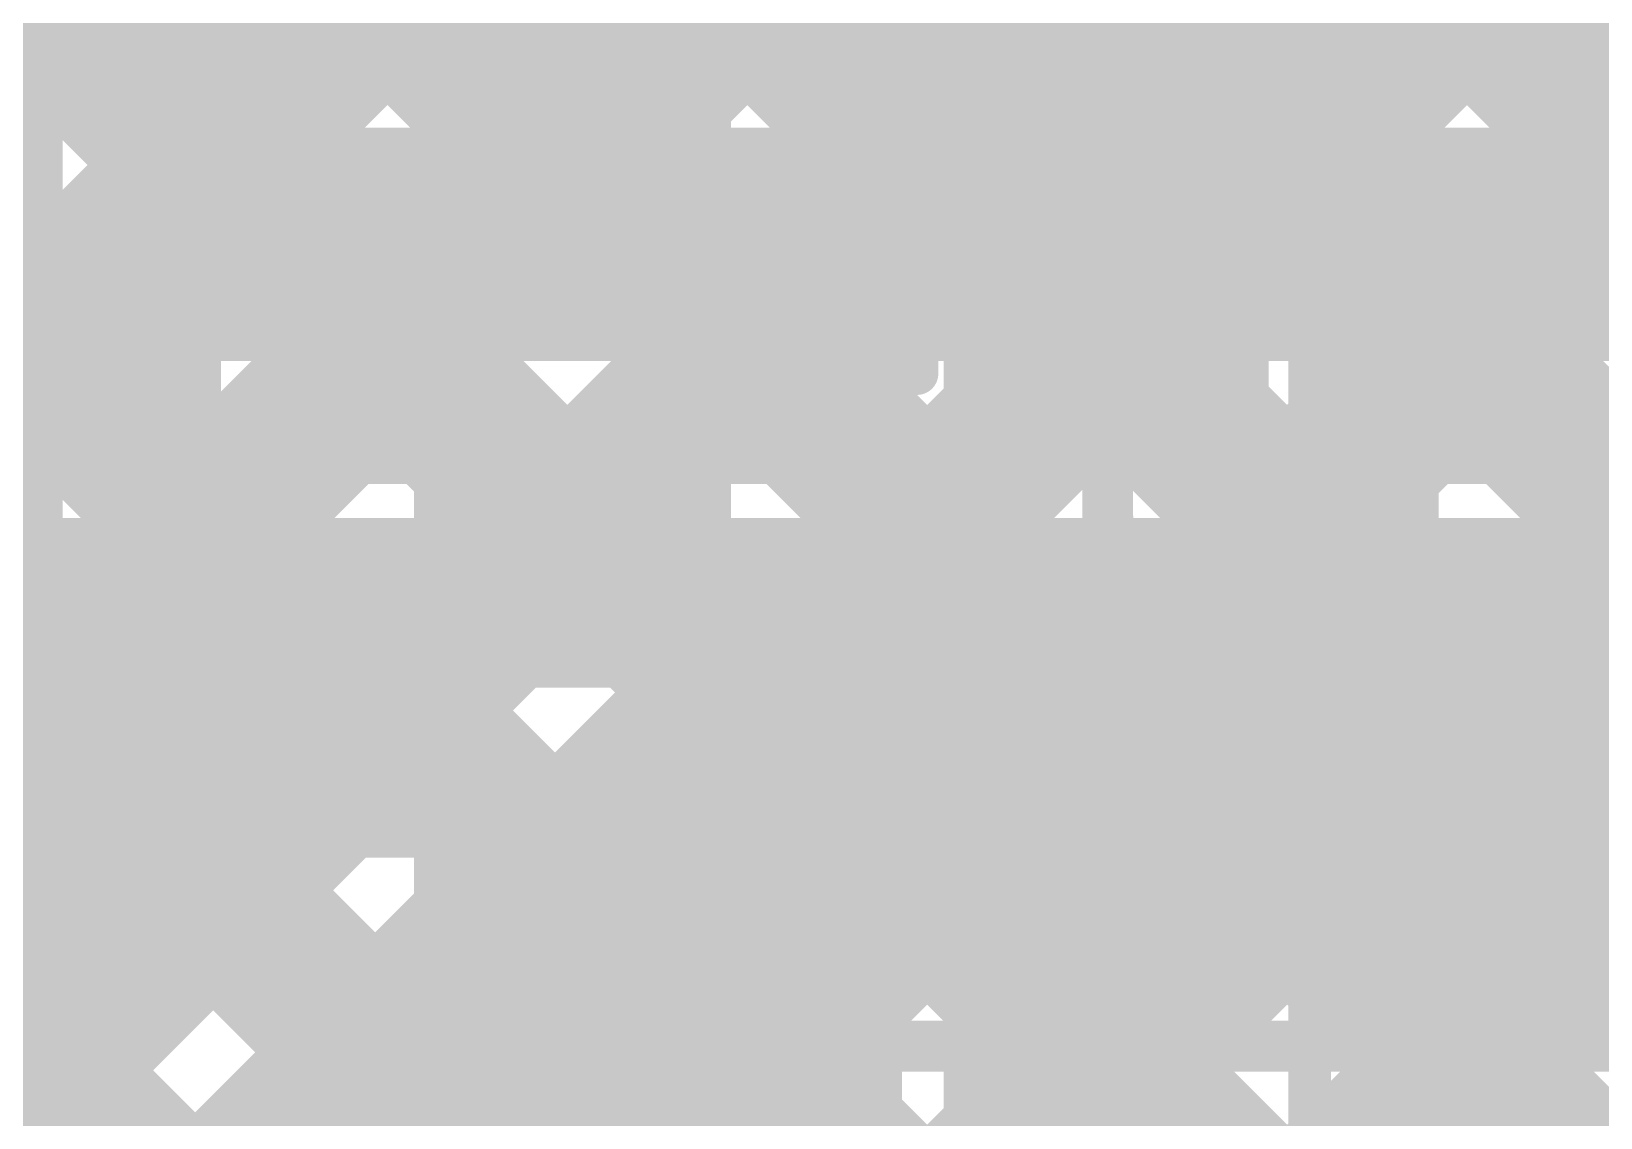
# Model space of a CAD drawing. Header units: millimetres. Extents: x 13 to 259, y -2 to 326.
# Drawn here: x 127.712 to 131.412, y 97.032 to 99.593 of the extents above; entities that cross this region are included whole.
import ezdxf

# ---------------------------------------------------------------- set-up
doc = ezdxf.new("R2010")
doc.units = ezdxf.units.MM
for name, color, linetype in [('ConnectLayer', 7, 'Continuous'), ('Mechanical14', 56, 'Continuous'), ('Mechanical8', 56, 'Continuous'), ('MidLayer2', 76, 'Continuous'), ('MidLayer3', 90, 'Continuous'), ('MidLayer4', 156, 'Continuous'), ('TopOverlay', 2, 'Continuous')]:
    doc.layers.add(name, color=color, linetype=linetype)

# ---------------------------------------------------------------- blocks, each defined once
blk = doc.blocks.new('SAMTEC_ASP_127797_01_185')
at = {"layer": 'Mechanical14', "const_width": 0.1}
for points in [[(2.8448, -4.4196), (2.2352, -4.4196)], [(2.8448, -4.5606), (2.8448, -4.4196)], [(4.1148, -4.4196), (3.5052, -4.4196)], [(3.5052, -4.5606), (3.5052, -4.4196)], [(4.1148, -4.5606), (4.1148, -4.4196)], [(5.3848, -4.4196), (4.7752, -4.4196)], [(4.7752, -4.5606), (4.7752, -4.4196)], [(2.9591, -4.5606), (2.8448, -4.5606)], [(2.9591, -4.9162), (2.9591, -4.5606)], [(3.5052, -4.5606), (3.3909, -4.5606)], [(3.3909, -4.9162), (3.3909, -4.5606)], [(4.2291, -4.5606), (4.1148, -4.5606)], [(4.2291, -4.9162), (4.2291, -4.5606)], [(4.7752, -4.5606), (4.6609, -4.5606)], [(4.6609, -4.9162), (4.6609, -4.5606)], [(2.9591, -4.6736), (2.1209, -4.6736)], [(4.2291, -4.6736), (3.3909, -4.6736)], [(5.4991, -4.6736), (4.6609, -4.6736)], [(3.3909, -4.9162), (2.9591, -4.9162)], [(4.6609, -4.9162), (4.2291, -4.9162)], [(2.9591, -5.5994), (2.9591, -5.2438)], [(3.3909, -5.2438), (2.9591, -5.2438)], [(3.3909, -5.5994), (3.3909, -5.2438)], [(4.2291, -5.5994), (4.2291, -5.2438)], [(4.6609, -5.2438), (4.2291, -5.2438)], [(4.6609, -5.5994), (4.6609, -5.2438)], [(2.9591, -5.4864), (2.1209, -5.4864)], [(2.9591, -5.4864), (2.1209, -5.4864)], [(4.2291, -5.4864), (3.3909, -5.4864)], [(4.2291, -5.4864), (3.3909, -5.4864)], [(5.4991, -5.4864), (4.6609, -5.4864)], [(5.4991, -5.4864), (4.6609, -5.4864)], [(2.8448, -5.7404), (2.8448, -5.5994)], [(2.9591, -5.5994), (2.8448, -5.5994)], [(3.5052, -5.5994), (3.3909, -5.5994)], [(3.5052, -5.7404), (3.5052, -5.5994)], [(4.1148, -5.7404), (4.1148, -5.5994)], [(4.2291, -5.5994), (4.1148, -5.5994)], [(4.7752, -5.5994), (4.6609, -5.5994)], [(4.7752, -5.7404), (4.7752, -5.5994)], [(2.8448, -5.7404), (2.2352, -5.7404)], [(2.8448, -5.7404), (2.2352, -5.7404)], [(4.1148, -5.7404), (3.5052, -5.7404)], [(4.1148, -5.7404), (3.5052, -5.7404)], [(5.3848, -5.7404), (4.7752, -5.7404)], [(5.3848, -5.7404), (4.7752, -5.7404)], [(2.8194, -6.1722), (2.2606, -6.1722)], [(2.8194, -6.1722), (2.2606, -6.1722)], [(5.3594, -6.1722), (4.8006, -6.1722)], [(5.3594, -6.1722), (4.8006, -6.1722)], [(3.0734, -7.0866), (3.0734, -6.4262)], [(3.0734, -7.0866), (3.0734, -6.4262)], [(4.5466, -7.0866), (4.5466, -6.4262)], [(4.5466, -7.0866), (4.5466, -6.4262)], [(4.2926, -7.3406), (3.3274, -7.3406)], [(4.2926, -7.3406), (3.3274, -7.3406)]]:
    blk.add_lwpolyline(points, dxfattribs=at)
at = {"layer": 'Mechanical14', "const_width": 0.05}
for points in [[(2.8198, -4.4196, 1), (2.8698, -4.4196, 1)], [(2.8198, -4.4196, 1), (2.8698, -4.4196, 1)], [(3.4802, -4.4196, 1), (3.5302, -4.4196, 1)], [(3.4802, -4.4196, 1), (3.5302, -4.4196, 1)], [(4.0898, -4.4196, 1), (4.1398, -4.4196, 1)], [(4.0898, -4.4196, 1), (4.1398, -4.4196, 1)], [(4.7502, -4.4196, 1), (4.8002, -4.4196, 1)], [(4.7502, -4.4196, 1), (4.8002, -4.4196, 1)], [(2.8198, -4.5606, 1), (2.8698, -4.5606, 1)], [(2.8198, -4.5606, 1), (2.8698, -4.5606, 1)], [(2.9341, -4.5606, 1), (2.9841, -4.5606, 1)], [(2.9341, -4.5606, 1), (2.9841, -4.5606, 1)], [(3.3659, -4.5606, 1), (3.4159, -4.5606, 1)], [(3.3659, -4.5606, 1), (3.4159, -4.5606, 1)], [(3.4802, -4.5606, 1), (3.5302, -4.5606, 1)], [(3.4802, -4.5606, 1), (3.5302, -4.5606, 1)], [(4.0898, -4.5606, 1), (4.1398, -4.5606, 1)], [(4.0898, -4.5606, 1), (4.1398, -4.5606, 1)], [(4.2041, -4.5606, 1), (4.2541, -4.5606, 1)], [(4.2041, -4.5606, 1), (4.2541, -4.5606, 1)], [(4.6359, -4.5606, 1), (4.6859, -4.5606, 1)], [(4.6359, -4.5606, 1), (4.6859, -4.5606, 1)], [(4.7502, -4.5606, 1), (4.8002, -4.5606, 1)], [(4.7502, -4.5606, 1), (4.8002, -4.5606, 1)], [(2.9341, -4.6736, 1), (2.9841, -4.6736, 1)], [(3.3659, -4.6736, 1), (3.4159, -4.6736, 1)], [(4.2041, -4.6736, 1), (4.2541, -4.6736, 1)], [(4.6359, -4.6736, 1), (4.6859, -4.6736, 1)], [(2.9341, -4.9162, 1), (2.9841, -4.9162, 1)], [(2.9341, -4.9162, 1), (2.9841, -4.9162, 1)], [(3.3659, -4.9162, 1), (3.4159, -4.9162, 1)], [(3.3659, -4.9162, 1), (3.4159, -4.9162, 1)], [(4.2041, -4.9162, 1), (4.2541, -4.9162, 1)], [(4.2041, -4.9162, 1), (4.2541, -4.9162, 1)], [(4.6359, -4.9162, 1), (4.6859, -4.9162, 1)], [(4.6359, -4.9162, 1), (4.6859, -4.9162, 1)], [(2.9341, -5.2438, 1), (2.9841, -5.2438, 1)], [(2.9341, -5.2438, 1), (2.9841, -5.2438, 1)], [(3.3659, -5.2438, 1), (3.4159, -5.2438, 1)], [(3.3659, -5.2438, 1), (3.4159, -5.2438, 1)], [(4.2041, -5.2438, 1), (4.2541, -5.2438, 1)], [(4.2041, -5.2438, 1), (4.2541, -5.2438, 1)], [(4.6359, -5.2438, 1), (4.6859, -5.2438, 1)], [(4.6359, -5.2438, 1), (4.6859, -5.2438, 1)], [(2.9341, -5.4864, 1), (2.9841, -5.4864, 1)], [(2.9341, -5.4864, 1), (2.9841, -5.4864, 1)], [(3.3659, -5.4864, 1), (3.4159, -5.4864, 1)], [(3.3659, -5.4864, 1), (3.4159, -5.4864, 1)], [(4.2041, -5.4864, 1), (4.2541, -5.4864, 1)], [(4.2041, -5.4864, 1), (4.2541, -5.4864, 1)], [(4.6359, -5.4864, 1), (4.6859, -5.4864, 1)], [(4.6359, -5.4864, 1), (4.6859, -5.4864, 1)], [(2.8198, -5.5994, 1), (2.8698, -5.5994, 1)], [(2.8198, -5.5994, 1), (2.8698, -5.5994, 1)], [(2.9341, -5.5994, 1), (2.9841, -5.5994, 1)], [(2.9341, -5.5994, 1), (2.9841, -5.5994, 1)], [(3.3659, -5.5994, 1), (3.4159, -5.5994, 1)], [(3.3659, -5.5994, 1), (3.4159, -5.5994, 1)], [(3.4802, -5.5994, 1), (3.5302, -5.5994, 1)], [(3.4802, -5.5994, 1), (3.5302, -5.5994, 1)], [(4.0898, -5.5994, 1), (4.1398, -5.5994, 1)], [(4.0898, -5.5994, 1), (4.1398, -5.5994, 1)], [(4.2041, -5.5994, 1), (4.2541, -5.5994, 1)], [(4.2041, -5.5994, 1), (4.2541, -5.5994, 1)], [(4.6359, -5.5994, 1), (4.6859, -5.5994, 1)], [(4.6359, -5.5994, 1), (4.6859, -5.5994, 1)], [(4.7502, -5.5994, 1), (4.8002, -5.5994, 1)], [(4.7502, -5.5994, 1), (4.8002, -5.5994, 1)], [(2.8198, -5.7404, 1), (2.8698, -5.7404, 1)], [(2.8198, -5.7404, 1), (2.8698, -5.7404, 1)], [(2.8198, -5.7404, 1), (2.8698, -5.7404, 1)], [(3.4802, -5.7404, 1), (3.5302, -5.7404, 1)], [(3.4802, -5.7404, 1), (3.5302, -5.7404, 1)], [(3.4802, -5.7404, 1), (3.5302, -5.7404, 1)], [(4.0898, -5.7404, 1), (4.1398, -5.7404, 1)], [(4.0898, -5.7404, 1), (4.1398, -5.7404, 1)], [(4.0898, -5.7404, 1), (4.1398, -5.7404, 1)], [(4.7502, -5.7404, 1), (4.8002, -5.7404, 1)], [(4.7502, -5.7404, 1), (4.8002, -5.7404, 1)], [(4.7502, -5.7404, 1), (4.8002, -5.7404, 1)], [(2.7944, -6.1722, 1), (2.8444, -6.1722, 1)], [(2.7944, -6.1722, 1), (2.8444, -6.1722, 1)], [(2.7944, -6.1722, 1), (2.8444, -6.1722, 1)], [(2.7944, -6.1722, 1), (2.8444, -6.1722, 1)], [(4.7756, -6.1722, 1), (4.8256, -6.1722, 1)], [(4.7756, -6.1722, 1), (4.8256, -6.1722, 1)], [(4.7756, -6.1722, 1), (4.8256, -6.1722, 1)], [(4.7756, -6.1722, 1), (4.8256, -6.1722, 1)], [(3.0484, -6.4262, 1), (3.0984, -6.4262, 1)], [(3.0484, -6.4262, 1), (3.0984, -6.4262, 1)], [(3.0484, -6.4262, 1), (3.0984, -6.4262, 1)], [(3.0484, -6.4262, 1), (3.0984, -6.4262, 1)], [(4.5216, -6.4262, 1), (4.5716, -6.4262, 1)], [(4.5216, -6.4262, 1), (4.5716, -6.4262, 1)], [(4.5216, -6.4262, 1), (4.5716, -6.4262, 1)], [(4.5216, -6.4262, 1), (4.5716, -6.4262, 1)], [(3.0484, -7.0866, 1), (3.0984, -7.0866, 1)], [(3.0484, -7.0866, 1), (3.0984, -7.0866, 1)], [(3.0484, -7.0866, 1), (3.0984, -7.0866, 1)], [(4.5216, -7.0866, 1), (4.5716, -7.0866, 1)], [(4.5216, -7.0866, 1), (4.5716, -7.0866, 1)], [(4.5216, -7.0866, 1), (4.5716, -7.0866, 1)], [(3.3024, -7.3406, 1), (3.3524, -7.3406, 1)], [(3.3024, -7.3406, 1), (3.3524, -7.3406, 1)], [(3.3024, -7.3406, 1), (3.3524, -7.3406, 1)], [(4.2676, -7.3406, 1), (4.3176, -7.3406, 1)], [(4.2676, -7.3406, 1), (4.3176, -7.3406, 1)], [(4.2676, -7.3406, 1), (4.3176, -7.3406, 1)]]:
    blk.add_lwpolyline(points, format="xyb", close=True, dxfattribs=at)
at = {"layer": 'Mechanical14', "const_width": 0.1}
for points in [[(2.8194, -6.1722, -0.414214), (3.0734, -6.4262)], [(2.8194, -6.1722, -0.414214), (3.0734, -6.4262)], [(4.5466, -6.4262, -0.414214), (4.8006, -6.1722)], [(4.5466, -6.4262, -0.414214), (4.8006, -6.1722)], [(3.3274, -7.3406, -0.414214), (3.0734, -7.0866)], [(4.5466, -7.0866, -0.414214), (4.2926, -7.3406)]]:
    blk.add_lwpolyline(points, format="xyb", dxfattribs=at)
at = {"layer": 'Mechanical8', "const_width": 0.1}
for points in [[(3.175, -4.175), (3.175, -3.175)], [(4.445, -4.175), (4.445, -3.175)]]:
    blk.add_lwpolyline(points, dxfattribs=at)
at = {"layer": 'Mechanical8', "const_width": 0.05}
for points in [[(3.15, -4.175, 1), (3.2, -4.175, 1)], [(4.42, -4.175, 1), (4.47, -4.175, 1)]]:
    blk.add_lwpolyline(points, format="xyb", close=True, dxfattribs=at)
at = {"layer": 'TopOverlay', "const_width": 0.2}
for points in [[(2.8194, -6.1722), (2.2606, -6.1722)], [(2.8194, -6.1722), (2.2606, -6.1722)], [(5.3594, -6.1722), (4.8006, -6.1722)], [(5.3594, -6.1722), (4.8006, -6.1722)], [(3.0734, -7.0866), (3.0734, -6.4262)], [(3.0734, -7.0866), (3.0734, -6.4262)], [(4.5466, -7.0866), (4.5466, -6.4262)], [(4.5466, -7.0866), (4.5466, -6.4262)], [(4.2926, -7.3406), (3.3274, -7.3406)], [(4.2926, -7.3406), (3.3274, -7.3406)]]:
    blk.add_lwpolyline(points, dxfattribs=at)
at = {"layer": 'TopOverlay', "const_width": 0.1}
for points in [[(2.7694, -6.1722, 1), (2.8694, -6.1722, 1)], [(2.7694, -6.1722, 1), (2.8694, -6.1722, 1)], [(2.7694, -6.1722, 1), (2.8694, -6.1722, 1)], [(2.7694, -6.1722, 1), (2.8694, -6.1722, 1)], [(4.7506, -6.1722, 1), (4.8506, -6.1722, 1)], [(4.7506, -6.1722, 1), (4.8506, -6.1722, 1)], [(4.7506, -6.1722, 1), (4.8506, -6.1722, 1)], [(4.7506, -6.1722, 1), (4.8506, -6.1722, 1)], [(3.0234, -6.4262, 1), (3.1234, -6.4262, 1)], [(3.0234, -6.4262, 1), (3.1234, -6.4262, 1)], [(3.0234, -6.4262, 1), (3.1234, -6.4262, 1)], [(3.0234, -6.4262, 1), (3.1234, -6.4262, 1)], [(4.4966, -6.4262, 1), (4.5966, -6.4262, 1)], [(4.4966, -6.4262, 1), (4.5966, -6.4262, 1)], [(4.4966, -6.4262, 1), (4.5966, -6.4262, 1)], [(4.4966, -6.4262, 1), (4.5966, -6.4262, 1)], [(3.0234, -7.0866, 1), (3.1234, -7.0866, 1)], [(3.0234, -7.0866, 1), (3.1234, -7.0866, 1)], [(3.0234, -7.0866, 1), (3.1234, -7.0866, 1)], [(4.4966, -7.0866, 1), (4.5966, -7.0866, 1)], [(4.4966, -7.0866, 1), (4.5966, -7.0866, 1)], [(4.4966, -7.0866, 1), (4.5966, -7.0866, 1)], [(3.2774, -7.3406, 1), (3.3774, -7.3406, 1)], [(3.2774, -7.3406, 1), (3.3774, -7.3406, 1)], [(3.2774, -7.3406, 1), (3.3774, -7.3406, 1)], [(4.2426, -7.3406, 1), (4.3426, -7.3406, 1)], [(4.2426, -7.3406, 1), (4.3426, -7.3406, 1)], [(4.2426, -7.3406, 1), (4.3426, -7.3406, 1)]]:
    blk.add_lwpolyline(points, format="xyb", close=True, dxfattribs=at)
at = {"layer": 'TopOverlay', "const_width": 0.2}
for points in [[(2.8194, -6.1722, -0.414214), (3.0734, -6.4262)], [(2.8194, -6.1722, -0.414214), (3.0734, -6.4262)], [(4.5466, -6.4262, -0.414214), (4.8006, -6.1722)], [(4.5466, -6.4262, -0.414214), (4.8006, -6.1722)], [(3.3274, -7.3406, -0.414214), (3.0734, -7.0866)], [(4.5466, -7.0866, -0.414214), (4.2926, -7.3406)]]:
    blk.add_lwpolyline(points, format="xyb", dxfattribs=at)

msp = doc.modelspace()

# ---------------------------------------------------------------- linework, layer by layer
at = {"layer": 'ConnectLayer', "const_width": 0.4}
for points in [[(113.7423, 113.6628), (136.8298, 90.5753)], [(113.8263, 113.5788), (136.8298, 90.5753)], [(119.5756, 109.5265), (131.9867, 97.1154)], [(119.6109, 109.4913), (131.9867, 97.1154)], [(120.6926, 109.258), (131.7522, 98.1985)], [(120.6926, 109.258), (131.7522, 98.1985)], [(119.1489, 109.1047), (131.6365, 96.6171)], [(119.1489, 109.1047), (131.6365, 96.6171)], [(119.4472, 107.1093), (130.0871, 96.4695)], [(119.4472, 107.1093), (130.0871, 96.4695)], [(125.8138, 104.9855), (132.3858, 98.4134)], [(125.8138, 104.9855), (132.3858, 98.4134)], [(126.7, 104.0992), (131.6369, 99.1623)], [(105.6198, 77.6184), (131.7941, 103.7927)], [(105.6198, 77.6184), (131.7941, 103.7927)], [(126.7, 98.6987), (131.7941, 103.7927)], [(99.7316, 70.8816), (132.5598, 103.7099)], [(99.7316, 70.8816), (132.5598, 103.7099)], [(107.5867, 77.8882), (133.3283, 103.6298)], [(107.5867, 77.8882), (133.3283, 103.6298)], [(126.7, 103.2506), (131.7522, 98.1985)], [(126.7, 97.8502), (131.6488, 102.7989)], [(126.7, 102.4021), (131.9867, 97.1154)], [(126.7, 97.0016), (132.0582, 102.3598)], [(126.7, 101.5536), (131.6365, 96.6171)], [(126.5618, 96.0148), (131.7968, 101.2498)], [(126.5618, 96.0148), (131.7968, 101.2498)], [(126.7, 96.1531), (131.7968, 101.2499)], [(126.7, 100.7051), (131.3276, 96.0775)], [(127.2893, 95.8939), (131.6499, 100.2544)], [(127.2894, 95.8938), (131.6499, 100.2543)], [(127.2894, 95.8938), (131.6499, 100.2543)], [(125.6334, 100.0746), (129.9478, 95.7603)], [(125.6334, 100.0746), (129.9478, 95.7603)], [(124.8804, 99.9791), (131.7474, 93.1121)], [(124.8804, 99.9791), (131.7474, 93.1121)], [(125.2764, 92.1839), (133.0696, 99.977)], [(125.2764, 92.1839), (133.0696, 99.977)], [(126.7, 99.8565), (130.0871, 96.4695)], [(110.1135, 77.8695), (132.0626, 99.8185)], [(110.1135, 77.8695), (132.0626, 99.8185)], [(127.197, 94.953), (132.0625, 99.8185)], [(127.9128, 99.0157), (128.0628, 99.1657)], [(128.0628, 99.1657), (132.8581, 99.1657)], [(128.2394, 99.1657), (128.3894, 99.0157)], [(128.7142, 99.0157), (128.8642, 99.1657)], [(129.0879, 99.1657), (129.2379, 99.0157)], [(129.5627, 99.0157), (129.7127, 99.1657)], [(129.9364, 99.1657), (130.0864, 99.0157)], [(130.4112, 99.0157), (130.5612, 99.1657)], [(130.785, 99.1657), (130.935, 99.0157)], [(131.2598, 99.0157), (131.4098, 99.1657)], [(126.7, 99.008), (129.9478, 95.7603)], [(127.9128, 99.0157), (132.9136, 99.0157)], [(127.6213, 94.5288), (131.7995, 98.707)], [(127.6213, 94.5288), (131.7995, 98.707)], [(112.0485, 82.35), (127.9435, 98.245)], [(114.594, 82.35), (130.489, 98.245)], [(125.2764, 92.1838), (131.3376, 98.245)], [(126.55, 98.245), (131.7907, 98.245)], [(126.5618, 96.0148), (128.792, 98.245)], [(126.6145, 98.245), (131.7474, 93.1121)], [(127.2894, 95.8938), (129.6405, 98.245)], [(127.463, 98.245), (129.9478, 95.7603)], [(128.3116, 98.245), (130.0871, 96.4695)], [(129.1601, 98.245), (131.7498, 95.6553)], [(130.0086, 98.245), (131.6365, 96.6171)], [(130.8571, 98.245), (131.9867, 97.1154)], [(126.2385, 96.54), (127.8842, 98.1857)], [(126.7, 98.1595), (130.0548, 94.8047)], [(126.7031, 96.54), (128.3489, 98.1857)], [(127.4929, 98.1857), (128.3489, 98.1857)], [(127.5223, 98.1857), (127.9356, 97.7725)], [(127.2606, 95.9237), (129.2326, 97.8957)], [(127.2894, 95.8938), (129.2912, 97.8957)], [(129.2326, 97.8957), (131.6372, 97.8957)], [(129.5094, 97.8957), (129.8051, 97.6)], [(129.8441, 97.6), (130.1398, 97.8957)], [(130.3579, 97.8957), (130.6536, 97.6)], [(130.6926, 97.6), (130.9883, 97.8957)], [(131.2064, 97.8957), (131.5021, 97.6)], [(130.5511, 96.6101), (131.6509, 97.7098)], [(130.5512, 96.6101), (131.6509, 97.7098)], [(130.5512, 96.6101), (131.6509, 97.7098)], [(130.5512, 96.6101), (131.6509, 97.7098)], [(131.5411, 97.6), (131.6509, 97.7098)], [(128.9468, 97.6098), (129.1955, 97.3611)], [(129.6, 97.6), (131.6886, 97.6)], [(127.4319, 95.5976), (129.3167, 97.4824)], [(128.5225, 97.1856), (128.7712, 96.9368)]]:
    msp.add_lwpolyline(points, dxfattribs=at)
at = {"layer": 'ConnectLayer', "const_width": 0.2}
for points in [[(127.9628, 99.1657, 1), (128.1628, 99.1657, 1)], [(127.9628, 99.1657, 1), (128.1628, 99.1657, 1)], [(128.1394, 99.1657, 1), (128.3394, 99.1657, 1)], [(128.7642, 99.1657, 1), (128.9642, 99.1657, 1)], [(128.9879, 99.1657, 1), (129.1879, 99.1657, 1)], [(129.6127, 99.1657, 1), (129.8127, 99.1657, 1)], [(129.8364, 99.1657, 1), (130.0364, 99.1657, 1)], [(130.4612, 99.1657, 1), (130.6612, 99.1657, 1)], [(130.685, 99.1657, 1), (130.885, 99.1657, 1)], [(131.3098, 99.1657, 1), (131.5098, 99.1657, 1)], [(127.8128, 99.0157, 1), (128.0128, 99.0157, 1)], [(127.8128, 99.0157, 1), (128.0128, 99.0157, 1)], [(128.2894, 99.0157, 1), (128.4894, 99.0157, 1)], [(128.6142, 99.0157, 1), (128.8142, 99.0157, 1)], [(129.1379, 99.0157, 1), (129.3379, 99.0157, 1)], [(129.4627, 99.0157, 1), (129.6627, 99.0157, 1)], [(129.9864, 99.0157, 1), (130.1864, 99.0157, 1)], [(130.3112, 99.0157, 1), (130.5112, 99.0157, 1)], [(130.835, 99.0157, 1), (131.035, 99.0157, 1)], [(131.1598, 99.0157, 1), (131.3598, 99.0157, 1)], [(127.8435, 98.245, 1), (128.0435, 98.245, 1)], [(128.2116, 98.245, 1), (128.4116, 98.245, 1)], [(128.692, 98.245, 1), (128.892, 98.245, 1)], [(129.0601, 98.245, 1), (129.2601, 98.245, 1)], [(129.5405, 98.245, 1), (129.7405, 98.245, 1)], [(129.9086, 98.245, 1), (130.1086, 98.245, 1)], [(130.389, 98.245, 1), (130.589, 98.245, 1)], [(130.7571, 98.245, 1), (130.9571, 98.245, 1)], [(131.2376, 98.245, 1), (131.4376, 98.245, 1)], [(127.4223, 98.1857, 1), (127.6223, 98.1857, 1)], [(127.7842, 98.1857, 1), (127.9842, 98.1857, 1)], [(128.2489, 98.1857, 1), (128.4489, 98.1857, 1)], [(128.2489, 98.1857, 1), (128.4489, 98.1857, 1)], [(129.1327, 97.8957, 1), (129.3326, 97.8957, 1)], [(129.1327, 97.8957, 1), (129.3326, 97.8957, 1)], [(129.1912, 97.8957, 1), (129.3912, 97.8957, 1)], [(129.4094, 97.8957, 1), (129.6094, 97.8957, 1)], [(130.0398, 97.8957, 1), (130.2398, 97.8957, 1)], [(130.2579, 97.8957, 1), (130.4579, 97.8957, 1)], [(130.8883, 97.8957, 1), (131.0883, 97.8957, 1)], [(131.1064, 97.8957, 1), (131.3064, 97.8957, 1)], [(127.8356, 97.7725, 1), (128.0356, 97.7725, 1)], [(128.8468, 97.6098, 1), (129.0468, 97.6098, 1)], [(129.5, 97.6, 1), (129.7, 97.6, 1)], [(129.5, 97.6, 1), (129.7, 97.6, 1)], [(129.5, 97.6, 1), (129.7, 97.6, 1)], [(129.7051, 97.6, 1), (129.9051, 97.6, 1)], [(129.7441, 97.6, 1), (129.9441, 97.6, 1)], [(130.5536, 97.6, 1), (130.7536, 97.6, 1)], [(130.5926, 97.6, 1), (130.7926, 97.6, 1)], [(131.4021, 97.6, 1), (131.6021, 97.6, 1)], [(131.4411, 97.6, 1), (131.6411, 97.6, 1)], [(129.2167, 97.4824, 1), (129.4167, 97.4824, 1)], [(129.2167, 97.4824, 1), (129.4167, 97.4824, 1)], [(129.2172, 97.4829, 1), (129.4172, 97.4829, 1)], [(129.0955, 97.3611, 1), (129.2955, 97.3611, 1)], [(128.4225, 97.1856, 1), (128.6225, 97.1856, 1)], [(128.6712, 96.9368, 1), (128.8712, 96.9368, 1)]]:
    msp.add_lwpolyline(points, format="xyb", close=True, dxfattribs=at)
at = {"layer": 'ConnectLayer', "const_width": 0.4}
for points in [[(129.3167, 97.4824, -0.199374), (129.6, 97.6)], [(129.3172, 97.4829, -0.198912), (129.6, 97.6)]]:
    msp.add_lwpolyline(points, format="xyb", dxfattribs=at)
at = {"layer": 'MidLayer2', "const_width": 0.12}
for points in [[(128.6739, 97.0917), (128.6739, 99.9797)], [(129.3019, 97.0917), (129.3019, 99.9797)], [(130.5699, 98.6157), (130.5699, 99.9797)], [(127.7259, 96.9317), (127.7259, 99.8197)], [(128.3539, 96.9317), (128.3539, 99.8197)], [(129.6219, 96.9317), (129.6219, 99.8197)], [(130.2499, 98.4557), (130.2499, 99.8197)], [(130.5699, 98.6157), (134.3619, 98.6157)], [(130.4099, 98.2957), (134.2294, 98.2957)], [(128.6739, 97.0917), (129.3019, 97.0917)]]:
    msp.add_lwpolyline(points, dxfattribs=at)
at = {"layer": 'MidLayer2', "const_width": 0.06}
for points in [[(130.5399, 98.6157, 1), (130.5999, 98.6157, 1)], [(130.5399, 98.6157, 1), (130.5999, 98.6157, 1)], [(130.2199, 98.4557, 1), (130.2799, 98.4557, 1)], [(130.2199, 98.4557, 1), (130.2799, 98.4557, 1)], [(130.3799, 98.2957, 1), (130.4399, 98.2957, 1)], [(130.3799, 98.2957, 1), (130.4399, 98.2957, 1)], [(128.6439, 97.0917, 1), (128.7039, 97.0917, 1)], [(128.6439, 97.0917, 1), (128.7039, 97.0917, 1)], [(129.2719, 97.0917, 1), (129.3319, 97.0917, 1)], [(129.2719, 97.0917, 1), (129.3319, 97.0917, 1)]]:
    msp.add_lwpolyline(points, format="xyb", close=True, dxfattribs=at)
at = {"layer": 'MidLayer2', "const_width": 0.12}
msp.add_lwpolyline([(130.4099, 98.2957, -0.414214), (130.2499, 98.4557)], format="xyb", dxfattribs=at)
at = {"layer": 'MidLayer3'}
for points, const_width in [([(126.0452, 97.735), (127.8909, 99.5807)], 0.15), ([(127.8909, 99.5807), (133.03, 99.5807)], 0.15), ([(127.321, 98.6007), (133.6377, 98.6007)], 0.15), ([(126.875, 96.125), (129.0608, 98.3107)], 0.15), ([(129.0608, 98.3107), (134.1608, 98.3107)], 0.15), ([(120.7, 88.3), (129.6, 97.2)], 0.12), ([(129.6, 97.2), (133.6862, 97.2)], 0.12)]:
    msp.add_lwpolyline(points, dxfattribs=dict(at, const_width=const_width))
for points, const_width in [([(127.8534, 99.5807, 1), (127.9284, 99.5807, 1)], 0.075), ([(127.8534, 99.5807, 1), (127.9284, 99.5807, 1)], 0.075), ([(129.0232, 98.3107, 1), (129.0983, 98.3107, 1)], 0.075), ([(129.0232, 98.3107, 1), (129.0983, 98.3107, 1)], 0.075), ([(129.57, 97.2, 1), (129.63, 97.2, 1)], 0.06), ([(129.57, 97.2, 1), (129.63, 97.2, 1)], 0.06)]:
    msp.add_lwpolyline(points, format="xyb", close=True, dxfattribs=dict(at, const_width=const_width))
at = {"layer": 'MidLayer4', "const_width": 0.12}
for points in [[(127.1808, 98.1485), (129.4255, 98.1485)], [(129.4255, 98.1485), (130.0251, 97.5489)], [(127.0208, 97.8285), (129.2929, 97.8285)], [(129.2929, 97.8285), (129.7051, 97.4164)], [(130.0251, 95.0837), (130.0251, 97.5489)], [(129.7051, 95.2437), (129.7051, 97.4164)]]:
    msp.add_lwpolyline(points, dxfattribs=at)
at = {"layer": 'MidLayer4', "const_width": 0.06}
for points in [[(129.3955, 98.1485, 1), (129.4555, 98.1485, 1)], [(129.3955, 98.1485, 1), (129.4555, 98.1485, 1)], [(129.2629, 97.8285, 1), (129.3229, 97.8285, 1)], [(129.2629, 97.8285, 1), (129.3229, 97.8285, 1)], [(129.9951, 97.5489, 1), (130.0551, 97.5489, 1)], [(129.9951, 97.5489, 1), (130.0551, 97.5489, 1)], [(129.6751, 97.4164, 1), (129.7351, 97.4164, 1)], [(129.6751, 97.4164, 1), (129.7351, 97.4164, 1)]]:
    msp.add_lwpolyline(points, format="xyb", close=True, dxfattribs=at)

# ---------------------------------------------------------------- block references
at = {"rotation": 270}
msp.add_blockref('SAMTEC_ASP_127797_01_185', (135.4, 102.2907), dxfattribs=at)

doc.saveas('drawing.dxf')
